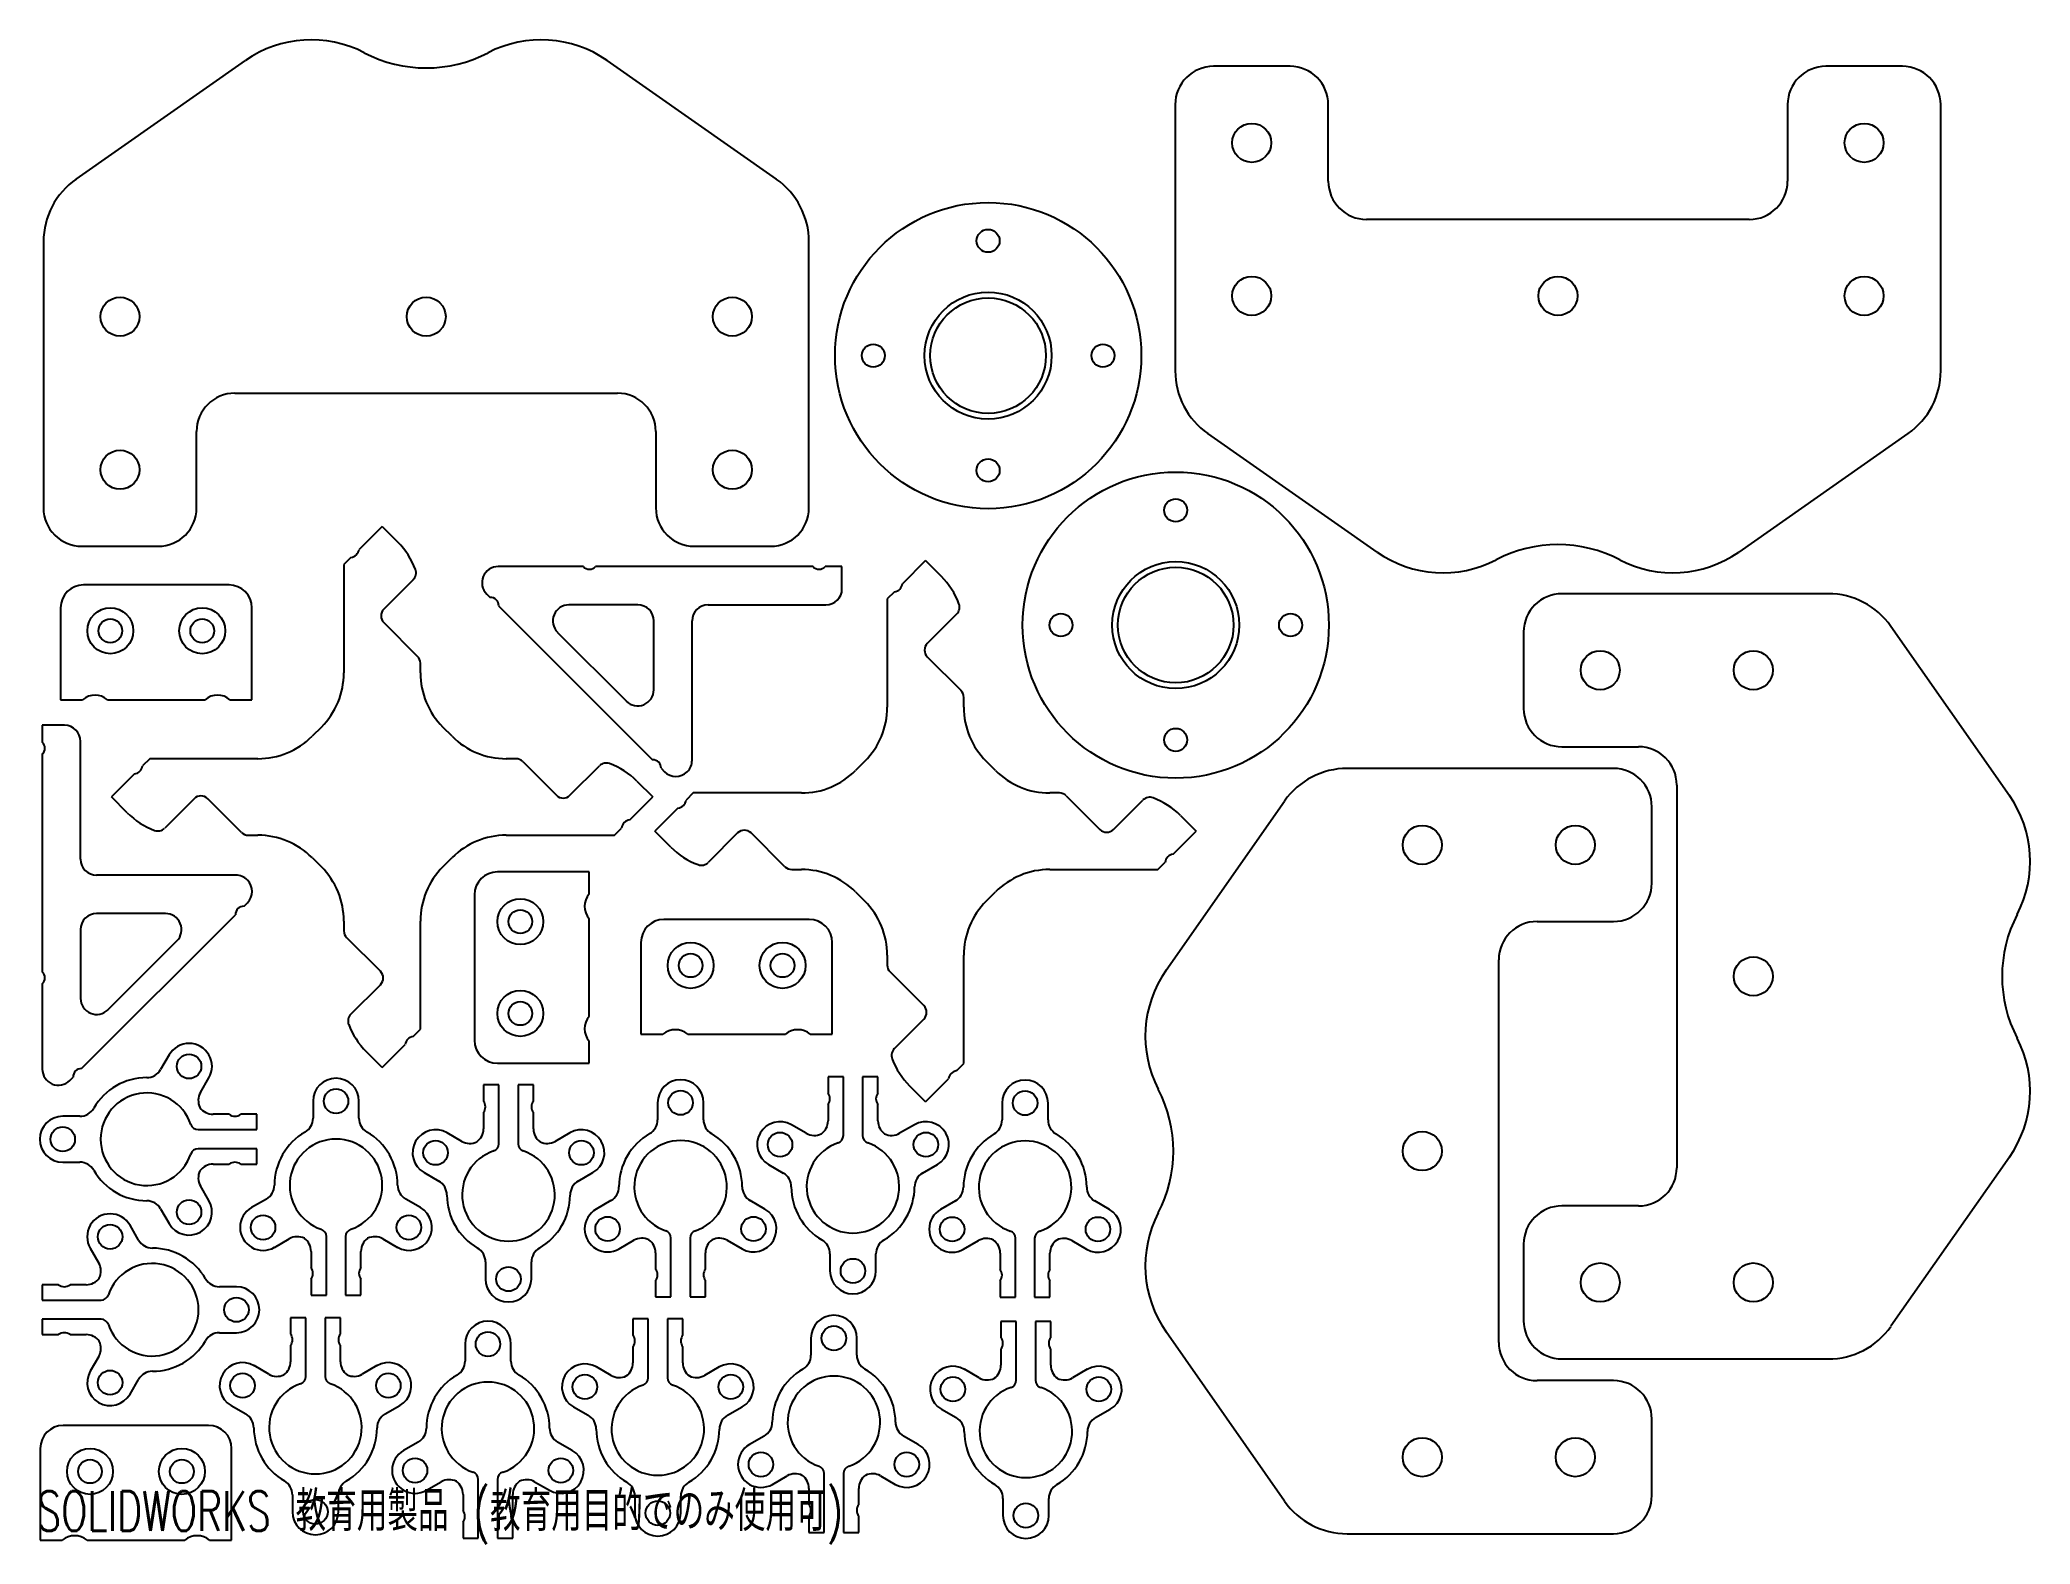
# Model space of a CAD drawing. Header units: millimetres. Extents: x 0 to 260, y 0 to 196.
import ezdxf

# ---------------------------------------------------------------- set-up
doc = ezdxf.new("R2010")
doc.units = ezdxf.units.MM
doc.styles.add('SLDTEXTSTYLE0', font='TXT', dxfattribs={"width": 0.7, "bigfont": 'bigfont'})

msp = doc.modelspace()

# ---------------------------------------------------------------- linework, layer by layer
at = {"color": 7, "linetype": 'Continuous', "lineweight": 25}
for p, q in [((5.07, 178.15), (27.19, 193.64)), ((74.43, 193.64), (96.54, 178.15)), ((163.66, 192.88), (153.66, 192.88)), ((243.66, 192.88), (233.66, 192.88)), ((148.66, 187.88), (148.66, 153.08)), ((168.66, 177.88), (168.66, 187.88)), ((228.66, 187.88), (228.66, 177.88)), ((248.66, 153.08), (248.66, 187.88)), ((223.66, 172.88), (173.66, 172.88)), ((0.81, 169.96), (0.81, 135.17)), ((100.81, 135.17), (100.81, 169.96)), ((25.81, 150.17), (75.81, 150.17)), ((20.81, 135.17), (20.81, 145.17)), ((80.81, 145.17), (80.81, 135.17)), ((175.04, 129.41), (152.92, 144.89)), ((244.39, 144.89), (222.27, 129.41)), ((45.05, 132.77), (42.04, 129.76)), ((45.05, 132.77), (47.12, 130.69)), ((5.81, 130.17), (15.81, 130.17)), ((85.81, 130.17), (95.81, 130.17)), ((40.98, 128.7), (40.05, 127.77)), ((40.05, 127.77), (40.05, 113.62)), ((71.35, 127.51), (60.2, 127.51)), ((101.35, 127.51), (72.92, 127.51)), ((105.13, 127.51), (102.92, 127.51)), ((105.13, 124.61), (105.13, 127.51)), ((116.04, 128.29), (113.04, 125.28)), ((116.04, 128.29), (118.12, 126.22)), ((25.05, 125.12), (6.05, 125.12)), ((49.13, 125.81), (45.27, 121.96)), ((58.72, 123.92), (59.17, 123.48)), ((60.27, 122.37), (80.38, 102.26)), ((78.44, 122.51), (69.45, 122.51)), ((87.64, 122.51), (103.03, 122.51)), ((111.98, 124.22), (111.04, 123.29)), ((111.04, 123.29), (111.04, 109.15)), ((233.97, 123.97), (199.18, 123.97)), ((3.05, 122.12), (3.05, 110.12)), ((28.05, 110.12), (28.05, 122.12)), ((45.27, 120.19), (49.68, 115.78)), ((80.54, 111.41), (80.54, 120.41)), ((85.54, 102.21), (85.54, 120.41)), ((120.12, 121.33), (116.27, 117.48)), ((242.16, 119.71), (257.64, 97.59)), ((67.96, 118.92), (76.96, 109.93)), ((194.18, 118.97), (194.18, 108.97)), ((50.05, 113.62), (50.05, 114.9)), ((116.27, 115.71), (120.68, 111.31)), ((3.05, 110.12), (5.92, 110.12)), ((9.17, 110.12), (21.92, 110.12)), ((25.17, 110.12), (28.05, 110.12)), ((121.04, 109.15), (121.04, 110.42)), ((3.56, 106.77), (0.66, 106.77)), ((0.66, 106.77), (0.66, 104.56)), ((5.66, 89.28), (5.66, 104.67)), ((37.12, 106.55), (35.9, 105.34)), ((54.19, 105.34), (52.98, 106.55)), ((0.66, 102.99), (0.66, 74.56)), ((14.69, 102.41), (13.76, 101.48)), ((28.83, 102.41), (14.69, 102.41)), ((62.54, 102.41), (61.26, 102.41)), ((63.42, 102.04), (67.83, 97.64)), ((69.59, 97.64), (73.45, 101.49)), ((108.12, 102.07), (106.9, 100.86)), ((125.19, 100.86), (123.97, 102.07)), ((199.18, 103.97), (209.18, 103.97)), ((12.7, 100.42), (9.69, 97.41)), ((78.33, 99.48), (80.4, 97.41)), ((81.49, 101.16), (81.93, 100.71)), ((84.9, 100.71), (84.93, 100.73)), ((205.93, 101.14), (171.13, 101.14)), ((214.18, 98.97), (214.18, 48.97)), ((11.76, 95.34), (9.69, 97.41)), ((20.5, 97.18), (16.65, 93.33)), ((26.67, 92.78), (22.27, 97.18)), ((77.4, 94.4), (80.4, 97.41)), ((85.69, 97.93), (84.76, 97)), ((99.83, 97.93), (85.69, 97.93)), ((133.53, 97.93), (132.26, 97.93)), ((134.42, 97.57), (138.82, 93.16)), ((140.59, 93.16), (144.44, 97.01)), ((147.46, 74.76), (162.94, 96.87)), ((83.69, 95.94), (80.69, 92.93)), ((149.33, 95), (151.4, 92.93)), ((210.93, 86.14), (210.93, 96.14)), ((27.56, 92.41), (28.83, 92.41)), ((61.26, 92.41), (75.4, 92.41)), ((75.4, 92.41), (76.34, 93.34)), ((82.76, 90.86), (80.69, 92.93)), ((91.5, 92.71), (87.65, 88.85)), ((97.67, 88.3), (93.27, 92.71)), ((148.4, 89.93), (151.4, 92.93)), ((35.9, 89.48), (37.12, 88.27)), ((52.98, 88.27), (54.19, 89.48)), ((146.4, 87.93), (147.33, 88.87)), ((25.95, 87.18), (7.76, 87.18)), ((27.46, 86.54), (27.44, 86.56)), ((72.11, 87.62), (60.11, 87.62)), ((72.11, 84.75), (72.11, 87.62)), ((98.56, 87.93), (99.83, 87.93)), ((132.26, 87.93), (146.4, 87.93)), ((27.01, 83.13), (27.46, 83.57)), ((57.11, 84.62), (57.11, 65.62)), ((106.9, 85), (108.12, 83.79)), ((123.97, 83.79), (125.19, 85)), ((5.8, 61.91), (25.91, 82.02)), ((16.75, 82.18), (7.76, 82.18)), ((40.05, 81.2), (40.05, 79.92)), ((50.05, 67.05), (50.05, 81.2)), ((72.11, 68.75), (72.11, 81.5)), ((100.86, 81.4), (81.86, 81.4)), ((195.93, 81.14), (205.93, 81.14)), ((5.66, 80.08), (5.66, 71.09)), ((9.24, 69.6), (18.24, 78.59)), ((44.82, 74.63), (40.41, 79.04)), ((78.86, 78.4), (78.86, 66.4)), ((103.86, 66.4), (103.86, 78.4)), ((111.04, 76.72), (111.04, 75.44)), ((121.04, 62.58), (121.04, 76.72)), ((190.93, 26.14), (190.93, 76.14)), ((0.66, 72.99), (0.66, 61.84)), ((40.97, 69.01), (44.82, 72.86)), ((115.82, 70.15), (111.41, 74.56)), ((111.97, 64.53), (115.82, 68.39)), ((45.05, 62.05), (48.05, 65.06)), ((49.11, 66.12), (50.05, 67.05)), ((72.11, 62.62), (72.11, 65.5)), ((78.86, 66.4), (81.74, 66.4)), ((84.99, 66.4), (97.74, 66.4)), ((100.99, 66.4), (103.86, 66.4)), ((17.23, 63.71), (16.12, 61.79)), ((45.05, 62.05), (42.98, 64.13)), ((60.11, 62.62), (72.11, 62.62)), ((120.11, 61.64), (121.04, 62.58)), ((4.24, 60.36), (4.69, 60.81)), ((21.32, 58.79), (22.43, 60.71)), ((105.31, 60.84), (103.31, 60.84)), ((103.31, 60.84), (103.31, 58.72)), ((105.31, 53.16), (105.31, 60.84)), ((107.82, 60.84), (107.82, 53.16)), ((109.82, 60.84), (107.82, 60.84)), ((109.82, 58.72), (109.82, 60.84)), ((116.04, 57.58), (119.05, 60.58)), ((36.03, 57.66), (36.03, 55.43)), ((42.03, 55.43), (42.03, 57.66)), ((60.3, 59.79), (58.3, 59.79)), ((58.3, 59.79), (58.3, 57.67)), ((60.3, 52.1), (60.3, 59.79)), ((62.81, 59.79), (62.81, 52.1)), ((64.81, 59.79), (62.81, 59.79)), ((64.81, 57.67), (64.81, 59.79)), ((81.04, 57.46), (81.04, 55.24)), ((87.04, 55.24), (87.04, 57.46)), ((103.31, 57.22), (103.31, 55.1)), ((109.82, 55.1), (109.82, 57.22)), ((116.04, 57.58), (113.97, 59.65)), ((126.05, 57.42), (126.05, 55.2)), ((132.05, 55.2), (132.05, 57.42)), ((5.56, 55.69), (3.33, 55.69)), ((25.08, 55.94), (22.96, 55.94)), ((28.7, 55.94), (26.58, 55.94)), ((28.7, 53.94), (28.7, 55.94)), ((58.3, 56.17), (58.3, 54.05)), ((64.81, 54.05), (64.81, 56.17)), ((21.01, 53.94), (28.7, 53.94)), ((55.46, 52.41), (53.53, 53.52)), ((69.59, 53.52), (67.66, 52.41)), ((100.46, 53.47), (98.54, 54.58)), ((114.59, 54.58), (112.66, 53.47)), ((3.33, 49.69), (5.56, 49.69)), ((28.7, 51.43), (21.01, 51.43)), ((22.96, 49.43), (25.08, 49.43)), ((26.58, 49.43), (28.7, 49.43)), ((28.7, 49.43), (28.7, 51.43)), ((257.64, 50.36), (242.16, 28.24)), ((50.53, 48.33), (52.46, 47.21)), ((70.66, 47.21), (72.59, 48.33)), ((95.54, 49.38), (97.46, 48.27)), ((115.66, 48.27), (117.59, 49.38)), ((22.43, 44.66), (21.32, 46.59)), ((29.93, 44.87), (28, 43.76)), ((50.05, 43.76), (48.13, 44.87)), ((74.94, 44.67), (73.01, 43.56)), ((95.07, 43.56), (93.14, 44.67)), ((119.95, 44.63), (118.02, 43.52)), ((140.07, 43.52), (138.15, 44.63)), ((16.12, 43.59), (17.23, 41.66)), ((209.18, 43.97), (199.18, 43.97)), ((13.23, 39.51), (12.12, 41.44)), ((31, 38.56), (32.93, 39.67)), ((37.77, 32.29), (37.77, 39.98)), ((40.28, 39.98), (40.28, 32.29)), ((45.13, 39.67), (47.05, 38.56)), ((76.01, 38.37), (77.94, 39.48)), ((82.78, 32.1), (82.78, 39.78)), ((85.29, 39.78), (85.29, 32.1)), ((90.14, 39.48), (92.07, 38.37)), ((121.02, 38.33), (122.95, 39.44)), ((127.79, 32.06), (127.79, 39.74)), ((130.3, 39.74), (130.3, 32.06)), ((135.15, 39.44), (137.07, 38.33)), ((6.93, 38.44), (8.04, 36.51)), ((35.77, 38.03), (35.77, 35.91)), ((42.28, 35.91), (42.28, 38.03)), ((58.56, 36.65), (58.56, 34.42)), ((64.56, 34.42), (64.56, 36.65)), ((80.78, 37.84), (80.78, 35.72)), ((87.29, 35.72), (87.29, 37.84)), ((103.56, 37.7), (103.56, 35.48)), ((109.56, 35.48), (109.56, 37.7)), ((125.79, 37.8), (125.79, 35.68)), ((132.3, 35.68), (132.3, 37.8)), ((194.18, 38.97), (194.18, 28.97)), ((35.77, 34.41), (35.77, 32.29)), ((42.28, 32.29), (42.28, 34.41)), ((80.78, 34.22), (80.78, 32.1)), ((87.29, 32.1), (87.29, 34.22)), ((125.79, 34.18), (125.79, 32.06)), ((132.3, 32.06), (132.3, 34.18)), ((0.66, 33.67), (0.66, 31.67)), ((2.78, 33.67), (0.66, 33.67)), ((0.66, 31.67), (8.34, 31.67)), ((6.4, 33.67), (4.28, 33.67)), ((26.02, 33.41), (23.8, 33.41)), ((35.77, 32.29), (37.77, 32.29)), ((40.28, 32.29), (42.28, 32.29)), ((80.78, 32.1), (82.78, 32.1)), ((85.29, 32.1), (87.29, 32.1)), ((125.79, 32.06), (127.79, 32.06)), ((130.3, 32.06), (132.3, 32.06)), ((0.66, 29.16), (0.66, 27.16)), ((8.34, 29.16), (0.66, 29.16)), ((35.09, 29.36), (33.09, 29.36)), ((33.09, 29.36), (33.09, 27.24)), ((35.09, 21.68), (35.09, 29.36)), ((37.6, 29.36), (37.6, 21.68)), ((39.6, 29.36), (37.6, 29.36)), ((39.6, 27.24), (39.6, 29.36)), ((79.82, 29.2), (77.82, 29.2)), ((77.82, 29.2), (77.82, 27.08)), ((79.82, 21.51), (79.82, 29.2)), ((82.33, 29.2), (82.33, 21.51)), ((84.33, 29.2), (82.33, 29.2)), ((84.33, 27.08), (84.33, 29.2)), ((127.89, 28.89), (125.89, 28.89)), ((125.89, 28.89), (125.89, 26.77)), ((127.89, 21.2), (127.89, 28.89)), ((130.4, 28.89), (130.4, 21.2)), ((132.4, 28.89), (130.4, 28.89)), ((132.4, 26.77), (132.4, 28.89)), ((0.66, 27.16), (2.78, 27.16)), ((4.28, 27.16), (6.4, 27.16)), ((23.8, 27.41), (26.02, 27.41)), ((101.07, 26.69), (101.07, 24.46)), ((107.07, 24.46), (107.07, 26.69)), ((162.94, 5.4), (147.46, 27.52)), ((8.04, 24.31), (6.93, 22.38)), ((33.09, 25.74), (33.09, 23.62)), ((39.6, 23.62), (39.6, 25.74)), ((55.88, 25.91), (55.88, 23.68)), ((61.88, 23.68), (61.88, 25.91)), ((77.82, 25.58), (77.82, 23.46)), ((84.33, 23.46), (84.33, 25.58)), ((125.89, 25.27), (125.89, 23.15)), ((132.4, 23.15), (132.4, 25.27)), ((199.18, 23.97), (233.97, 23.97)), ((12.12, 19.38), (13.23, 21.31)), ((30.24, 21.99), (28.32, 23.1)), ((44.37, 23.1), (42.44, 21.99)), ((74.97, 21.82), (73.04, 22.93)), ((89.1, 22.93), (87.17, 21.82)), ((123.05, 21.51), (121.12, 22.62)), ((137.18, 22.62), (135.25, 21.51)), ((205.93, 21.14), (195.93, 21.14)), ((25.32, 17.9), (27.24, 16.79)), ((45.44, 16.79), (47.37, 17.9)), ((70.04, 17.74), (71.97, 16.62)), ((90.17, 16.62), (92.1, 17.74)), ((118.12, 17.43), (120.05, 16.31)), ((138.25, 16.31), (140.18, 17.43)), ((210.93, 6.14), (210.93, 16.14)), ((22.39, 15.28), (3.39, 15.28)), ((49.78, 13.12), (47.85, 12)), ((69.9, 12), (67.98, 13.12)), ((94.97, 13.9), (93.04, 12.79)), ((115.09, 12.79), (113.17, 13.9)), ((0.39, 12.28), (0.39, 0.28)), ((25.39, 0.28), (25.39, 12.28)), ((50.85, 6.81), (52.78, 7.92)), ((57.62, 0.54), (57.62, 8.23)), ((60.13, 8.23), (60.13, 0.54)), ((64.98, 7.92), (66.9, 6.81)), ((96.04, 7.59), (97.97, 8.7)), ((102.81, 1.32), (102.81, 9.01)), ((105.32, 9.01), (105.32, 1.32)), ((110.17, 8.7), (112.09, 7.59)), ((33.34, 6.22), (33.34, 4)), ((39.34, 4), (39.34, 6.22)), ((55.62, 6.28), (55.62, 4.16)), ((62.13, 4.16), (62.13, 6.28)), ((78.07, 6.06), (78.07, 3.83)), ((84.07, 3.83), (84.07, 6.06)), ((100.81, 7.07), (100.81, 4.95)), ((107.32, 4.95), (107.32, 7.07)), ((126.15, 5.75), (126.15, 3.52)), ((132.15, 3.52), (132.15, 5.75)), ((55.62, 2.66), (55.62, 0.54)), ((62.13, 0.54), (62.13, 2.66)), ((100.81, 3.45), (100.81, 1.32)), ((107.32, 1.32), (107.32, 3.45)), ((0.39, 0.28), (3.27, 0.28)), ((6.52, 0.28), (19.27, 0.28)), ((22.52, 0.28), (25.39, 0.28)), ((55.62, 0.54), (57.62, 0.54)), ((60.13, 0.54), (62.13, 0.54)), ((100.81, 1.32), (102.81, 1.32)), ((105.32, 1.32), (107.32, 1.32)), ((171.13, 1.14), (205.93, 1.14))]:
    msp.add_line(p, q, dxfattribs=at)
for centre, radius in [((158.66, 182.88), 2.55), ((238.66, 182.88), 2.55), ((124.22, 155.08), 20), ((124.22, 170.08), 1.5), ((158.66, 162.88), 2.55), ((198.66, 162.88), 2.55), ((238.66, 162.88), 2.55), ((10.81, 160.17), 2.55), ((50.81, 160.17), 2.55), ((90.81, 160.17), 2.55), ((124.22, 155.08), 8.3), ((124.22, 155.08), 7.55), ((109.22, 155.08), 1.5), ((139.22, 155.08), 1.5), ((10.81, 140.17), 2.55), ((90.81, 140.17), 2.55), ((124.22, 140.08), 1.5), ((148.73, 119.87), 20), ((148.73, 134.87), 1.5), ((148.73, 119.87), 8.3), ((148.73, 119.87), 7.55), ((9.55, 119.12), 3), ((9.55, 119.12), 1.55), ((21.55, 119.12), 3), ((21.55, 119.12), 1.55), ((133.73, 119.87), 1.5), ((163.73, 119.87), 1.5), ((204.18, 113.97), 2.55), ((224.18, 113.97), 2.55), ((148.73, 104.87), 1.5), ((180.93, 91.14), 2.55), ((200.93, 91.14), 2.55), ((63.11, 81.12), 3), ((63.11, 81.12), 1.55), ((85.36, 75.4), 3), ((97.36, 75.4), 3), ((85.36, 75.4), 1.55), ((97.36, 75.4), 1.55), ((224.18, 73.97), 2.55), ((63.11, 69.12), 3), ((63.11, 69.12), 1.55), ((19.83, 62.21), 1.6), ((39.03, 57.66), 1.6), ((84.04, 57.46), 1.6), ((129.05, 57.42), 1.6), ((3.33, 52.69), 1.6), ((52.03, 50.92), 1.6), ((71.09, 50.92), 1.6), ((97.04, 51.98), 1.6), ((116.09, 51.98), 1.6), ((180.93, 51.14), 2.55), ((19.83, 43.16), 1.6), ((29.5, 41.16), 1.6), ((48.55, 41.16), 1.6), ((74.51, 40.96), 1.6), ((93.57, 40.96), 1.6), ((119.52, 40.92), 1.6), ((138.57, 40.92), 1.6), ((9.52, 39.94), 1.6), ((106.56, 35.48), 1.6), ((204.18, 33.97), 2.55), ((224.18, 33.97), 2.55), ((61.56, 34.42), 1.6), ((26.02, 30.41), 1.6), ((58.88, 25.91), 1.6), ((104.07, 26.69), 1.6), ((9.52, 20.88), 1.6), ((26.82, 20.5), 1.6), ((45.87, 20.5), 1.6), ((71.54, 20.33), 1.6), ((90.6, 20.33), 1.6), ((119.62, 20.02), 1.6), ((138.68, 20.02), 1.6), ((180.93, 11.14), 2.55), ((200.93, 11.14), 2.55), ((6.89, 9.28), 3), ((6.89, 9.28), 1.55), ((18.89, 9.28), 3), ((18.89, 9.28), 1.55), ((49.35, 9.41), 1.6), ((68.4, 9.41), 1.6), ((94.54, 10.19), 1.6), ((113.59, 10.19), 1.6), ((36.34, 4), 1.6), ((81.07, 3.83), 1.6), ((129.15, 3.52), 1.6)]:
    msp.add_circle(centre, radius, dxfattribs=at)
for centre, radius, start, end in [((35.79, 181.35), 15, 62.4784, 124.992), ((65.83, 181.35), 15, 55.008, 117.5216), ((50.81, 210.17), 17.5, 242.4784, 297.5216), ((153.66, 187.88), 5, 90, 180), ((163.66, 187.88), 5, 0, 90), ((233.66, 187.88), 5, 90, 180), ((243.66, 187.88), 5, 0, 90), ((10.81, 169.96), 10, 124.992, 180), ((90.81, 169.96), 10, 0, 55.008), ((173.66, 177.88), 5, 180, 270), ((223.66, 177.88), 5, 270, 0), ((158.66, 153.08), 10, 180, 235.008), ((238.66, 153.08), 10, 304.992, 0), ((25.81, 145.17), 5, 90, 180), ((75.81, 145.17), 5, 0, 90), ((5.81, 135.17), 5, 180, 270), ((15.81, 135.17), 5, 270, 0), ((85.81, 135.17), 5, 180, 270), ((95.81, 135.17), 5, 270, 0), ((40.05, 123.62), 10, 20.5332, 45), ((198.66, 112.88), 17.5, 62.4784, 117.5216), ((40.8, 129.94), 1.25, 278.1301, 351.8699), ((60.2, 125.41), 2.1, 90, 225), ((72.13, 128.21), 1.05, 221.8103, 318.1897), ((102.13, 128.21), 1.05, 221.8103, 318.1897), ((183.64, 141.7), 15, 235.008, 297.5216), ((213.67, 141.7), 15, 242.4784, 304.992), ((6.05, 122.12), 3, 90, 180), ((25.05, 122.12), 3, 0, 90), ((48.24, 126.69), 1.25, 315, 20.5332), ((111.8, 125.46), 1.25, 278.1301, 351.8699), ((111.04, 119.15), 10, 20.5332, 45), ((59.23, 122.43), 1.05, 356.8103, 93.1897), ((69.45, 120.41), 2.1, 90, 225), ((78.44, 120.41), 2.1, 0, 90), ((87.64, 120.41), 2.1, 90, 180), ((103.03, 124.61), 2.1, 270, 0), ((119.24, 122.21), 1.25, 315, 20.5332), ((199.18, 118.97), 5, 90, 180), ((233.97, 113.97), 10, 34.992, 90), ((46.16, 121.07), 1.25, 135, 225), ((117.16, 116.6), 1.25, 135, 225), ((48.8, 114.9), 1.25, 0, 45), ((30.05, 113.62), 10, 315, 0), ((60.05, 113.62), 10, 180, 225), ((7.55, 108.22), 2.5, 49.4642, 130.5358), ((23.55, 108.22), 2.5, 49.4642, 130.5358), ((78.44, 111.41), 2.1, 225, 0), ((119.79, 110.42), 1.25, 0, 45), ((3.56, 104.67), 2.1, 0, 90), ((101.04, 109.15), 10, 315, 0), ((131.04, 109.15), 10, 180, 225), ((199.18, 108.97), 5, 180, 270), ((-0.04, 103.77), 1.05, 311.8103, 48.1897), ((28.83, 112.41), 10, 270, 315), ((61.26, 112.41), 10, 225, 270), ((12.52, 101.65), 1.25, 278.1301, 351.8699), ((62.54, 101.16), 1.25, 45, 90), ((74.33, 100.6), 1.25, 69.4668, 135), ((71.26, 92.41), 10, 45, 69.4668), ((80.44, 101.21), 1.05, 356.8103, 93.1897), ((83.44, 102.21), 2.1, 315, 0), ((209.18, 98.97), 5, 0, 90), ((83.42, 102.19), 2.1, 225, 315), ((99.83, 107.93), 10, 270, 315), ((132.26, 107.93), 10, 225, 270), ((171.13, 91.14), 10, 90, 145.008), ((205.93, 96.14), 5, 0, 90), ((21.38, 96.3), 1.25, 45, 135), ((68.71, 98.52), 1.25, 225, 315), ((83.52, 97.18), 1.25, 278.1301, 351.8699), ((133.53, 96.68), 1.25, 45, 90), ((145.33, 96.13), 1.25, 69.4668, 135), ((142.26, 87.93), 10, 45, 69.4668), ((245.35, 88.99), 15, 332.4784, 34.992), ((18.83, 102.41), 10, 225, 249.4668), ((77.57, 93.17), 1.25, 98.1301, 171.8699), ((15.76, 94.22), 1.25, 249.4668, 315), ((27.56, 93.66), 1.25, 225, 270), ((28.83, 82.41), 10, 45, 90), ((61.26, 82.41), 10, 90, 135), ((92.38, 91.82), 1.25, 45, 135), ((139.71, 94.04), 1.25, 225, 315), ((7.76, 89.28), 2.1, 180, 270), ((89.83, 97.93), 10, 225, 249.4668), ((86.76, 89.74), 1.25, 249.4668, 315), ((148.57, 88.69), 1.25, 98.1301, 171.8699), ((25.95, 85.08), 2.1, 45, 90), ((25.97, 85.06), 2.1, 315, 45), ((30.05, 81.2), 10, 0, 45), ((60.05, 81.2), 10, 135, 180), ((60.11, 84.62), 3, 90, 180), ((98.56, 89.18), 1.25, 225, 270), ((99.83, 77.93), 10, 45, 90), ((132.26, 77.93), 10, 90, 135), ((205.93, 86.14), 5, 270, 0), ((74.01, 83.12), 2.5, 139.4642, 220.5358), ((101.04, 76.72), 10, 0, 45), ((131.04, 76.72), 10, 135, 180), ((7.76, 80.08), 2.1, 90, 180), ((16.75, 80.08), 2.1, 315, 90), ((26.95, 82.08), 1.05, 86.8103, 183.1897), ((81.86, 78.4), 3, 90, 180), ((100.86, 78.4), 3, 0, 90), ((195.93, 76.14), 5, 90, 180), ((274.18, 73.97), 17.5, 152.4784, 207.5216), ((41.3, 79.92), 1.25, 180, 225), ((112.29, 75.44), 1.25, 180, 225), ((-0.04, 73.77), 1.05, 311.8103, 48.1897), ((43.94, 73.75), 1.25, 315, 45), ((159.75, 66.16), 15, 145.008, 207.5216), ((7.76, 71.09), 2.1, 180, 315), ((41.85, 68.13), 1.25, 135, 200.5332), ((50.05, 71.2), 10, 200.5332, 225), ((74.01, 67.12), 2.5, 139.4642, 220.5358), ((114.93, 69.27), 1.25, 315, 45), ((19.83, 62.21), 3, 330, 150), ((49.29, 64.88), 1.25, 98.1301, 171.8699), ((60.11, 65.62), 3, 180, 270), ((83.36, 64.5), 2.5, 49.4642, 130.5358), ((99.36, 64.5), 2.5, 49.4642, 130.5358), ((245.35, 58.96), 15, 325.008, 27.5216), ((112.85, 63.65), 1.25, 135, 200.5332), ((121.04, 66.72), 10, 200.5332, 225), ((2.76, 61.84), 2.1, 180, 315), ((5.74, 60.86), 1.05, 86.8103, 183.1897), ((14.33, 52.69), 8.05, 90.1631, 149.8369), ((14.3, 62.84), 2.1, 270.1631, 330), ((39.03, 57.66), 3, 0, 180), ((84.04, 57.46), 3, 0, 180), ((120.29, 60.41), 1.25, 98.1301, 171.8699), ((129.05, 57.42), 3, 0, 180), ((14.33, 52.69), 6.05, 18.6543, 341.3457), ((23.14, 57.74), 2.1, 150, 205.9873), ((57.3, 56.92), 1.25, 323.1301, 36.8699), ((65.81, 56.92), 1.25, 143.1301, 216.8699), ((102.31, 57.97), 1.25, 323.1301, 36.8699), ((110.82, 57.97), 1.25, 143.1301, 216.8699), ((130.93, 51.14), 17.5, 332.4784, 27.5216), ((3.33, 52.69), 3, 90, 270), ((5.56, 57.79), 2.1, 270, 329.8369), ((21.01, 54.94), 1, 198.6543, 270), ((22.96, 58.04), 2.1, 215.6921, 270), ((25.83, 56.94), 1.25, 233.1301, 306.8699), ((33.93, 55.43), 2.1, 300.1631, 360), ((44.13, 55.43), 2.1, 180, 239.8369), ((78.94, 55.24), 2.1, 300.1631, 360), ((89.14, 55.24), 2.1, 180, 239.8369), ((97.04, 51.98), 3, 60, 240), ((101.21, 55.1), 2.1, 305.6921, 0), ((111.92, 55.1), 2.1, 180, 234.3079), ((116.09, 51.98), 3, 300, 120), ((123.95, 55.2), 2.1, 300.1631, 360), ((134.15, 55.2), 2.1, 180, 239.8369), ((39.03, 46.66), 8.05, 120.1631, 179.8369), ((39.03, 46.66), 6.05, 288.6543, 251.3457), ((39.03, 46.66), 8.05, 0.1631, 59.8369), ((52.03, 50.92), 3, 60, 240), ((56.51, 54.23), 2.1, 240, 295.9873), ((56.2, 54.05), 2.1, 305.6921, 0), ((59.3, 52.1), 1, 288.6543, 0), ((63.81, 52.1), 1, 180, 251.3457), ((66.91, 54.05), 2.1, 180, 234.3079), ((66.61, 54.23), 2.1, 244.0127, 300), ((71.09, 50.92), 3, 300, 120), ((84.04, 46.46), 8.05, 120.1631, 179.8369), ((84.04, 46.46), 6.05, 288.6543, 251.3457), ((84.04, 46.46), 8.05, 0.1631, 59.8369), ((101.51, 55.28), 2.1, 240, 295.9873), ((106.56, 46.48), 6.05, 108.6543, 71.3457), ((104.31, 53.16), 1, 288.6543, 0), ((108.82, 53.16), 1, 180, 251.3457), ((111.61, 55.28), 2.1, 244.0127, 300), ((129.05, 46.42), 8.05, 120.1631, 179.8369), ((129.05, 46.42), 6.05, 288.6543, 251.3457), ((129.05, 46.42), 8.05, 0.1631, 59.8369), ((5.56, 47.59), 2.1, 30.1631, 90), ((21.01, 50.43), 1, 90, 161.3457), ((22.96, 47.33), 2.1, 90, 144.3079), ((25.83, 48.43), 1.25, 53.1301, 126.8699), ((61.56, 45.42), 6.05, 108.6543, 71.3457), ((14.33, 52.69), 8.05, 210.1631, 269.8369), ((23.14, 47.64), 2.1, 154.0127, 210), ((51.41, 45.4), 2.1, 0.1631, 60), ((71.71, 45.4), 2.1, 120, 179.8369), ((96.41, 46.45), 2.1, 0.1631, 60), ((116.71, 46.45), 2.1, 120, 179.8369), ((209.18, 48.97), 5, 270, 0), ((14.3, 42.54), 2.1, 30, 89.8369), ((19.83, 43.16), 3, 210, 30), ((28.88, 46.69), 2.1, 300, 359.8369), ((49.18, 46.69), 2.1, 180.1631, 240), ((61.56, 45.42), 8.05, 180.1631, 239.8369), ((61.56, 45.42), 8.05, 300.1631, 359.8369), ((73.89, 46.49), 2.1, 300, 359.8369), ((94.19, 46.49), 2.1, 180.1631, 240), ((106.56, 46.48), 8.05, 180.1631, 239.8369), ((106.56, 46.48), 8.05, 300.1631, 359.8369), ((118.9, 46.45), 2.1, 300, 359.8369), ((139.2, 46.45), 2.1, 180.1631, 240), ((9.52, 39.94), 3, 30, 210), ((29.5, 41.16), 3, 120, 300), ((48.55, 41.16), 3, 240, 60), ((74.51, 40.96), 3, 120, 300), ((93.57, 40.96), 3, 240, 60), ((119.52, 40.92), 3, 120, 300), ((138.57, 40.92), 3, 240, 60), ((159.75, 36.12), 15, 152.4784, 214.992), ((199.18, 38.97), 5, 90, 180), ((15.05, 40.56), 2.1, 210, 269.8369), ((33.98, 37.85), 2.1, 64.0127, 120), ((33.67, 38.03), 2.1, 0, 54.3079), ((36.77, 39.98), 1, 0, 71.3457), ((41.28, 39.98), 1, 108.6543, 180), ((44.38, 38.03), 2.1, 125.6921, 180), ((44.08, 37.85), 2.1, 60, 115.9873), ((78.99, 37.66), 2.1, 64.0127, 120), ((78.68, 37.84), 2.1, 0, 54.3079), ((81.78, 39.78), 1, 0, 71.3457), ((86.29, 39.78), 1, 108.6543, 180), ((89.39, 37.84), 2.1, 125.6921, 180), ((89.09, 37.66), 2.1, 60, 115.9873), ((101.46, 37.7), 2.1, 360, 59.8369), ((111.66, 37.7), 2.1, 120.1631, 180), ((124, 37.62), 2.1, 64.0127, 120), ((123.69, 37.8), 2.1, 0, 54.3079), ((126.79, 39.74), 1, 0, 71.3457), ((131.3, 39.74), 1, 108.6543, 180), ((134.4, 37.8), 2.1, 125.6921, 180), ((134.1, 37.62), 2.1, 60, 115.9873), ((6.22, 35.46), 2.1, 334.0127, 30), ((15.02, 30.41), 6.05, 198.6543, 161.3457), ((15.02, 30.41), 8.05, 30.1631, 89.8369), ((56.46, 36.65), 2.1, 360, 59.8369), ((66.66, 36.65), 2.1, 120.1631, 180), ((6.4, 35.77), 2.1, 270, 324.3079), ((23.8, 35.51), 2.1, 210.1631, 270), ((34.77, 35.16), 1.25, 323.1301, 36.8699), ((43.28, 35.16), 1.25, 143.1301, 216.8699), ((61.56, 34.42), 3, 180, 0), ((79.78, 34.97), 1.25, 323.1301, 36.8699), ((88.29, 34.97), 1.25, 143.1301, 216.8699), ((106.56, 35.48), 3, 180, 0), ((124.79, 34.93), 1.25, 323.1301, 36.8699), ((133.3, 34.93), 1.25, 143.1301, 216.8699), ((3.53, 34.67), 1.25, 233.1301, 306.8699), ((8.34, 32.67), 1, 270, 341.3457), ((26.02, 30.41), 3, 270, 90), ((8.34, 28.16), 1, 18.6543, 90), ((58.88, 25.91), 3, 0, 180), ((104.07, 26.69), 3, 0, 180), ((199.18, 28.97), 5, 180, 270), ((3.53, 26.16), 1.25, 53.1301, 126.8699), ((6.4, 25.06), 2.1, 35.6921, 90), ((6.22, 25.36), 2.1, 330, 25.9873), ((15.02, 30.41), 8.05, 270.1631, 329.8369), ((23.8, 25.31), 2.1, 90, 149.8369), ((32.09, 26.49), 1.25, 323.1301, 36.8699), ((40.6, 26.49), 1.25, 143.1301, 216.8699), ((76.82, 26.33), 1.25, 323.1301, 36.8699), ((85.33, 26.33), 1.25, 143.1301, 216.8699), ((124.89, 26.02), 1.25, 323.1301, 36.8699), ((133.4, 26.02), 1.25, 143.1301, 216.8699), ((195.93, 26.14), 5, 180, 270), ((233.97, 33.97), 10, 270, 325.008), ((26.82, 20.5), 3, 60, 240), ((30.99, 23.62), 2.1, 305.6921, 0), ((41.7, 23.62), 2.1, 180, 234.3079), ((45.87, 20.5), 3, 300, 120), ((53.78, 23.68), 2.1, 300.1631, 360), ((63.98, 23.68), 2.1, 180, 239.8369), ((75.72, 23.46), 2.1, 305.6921, 0), ((86.43, 23.46), 2.1, 180, 234.3079), ((98.97, 24.46), 2.1, 300.1631, 360), ((109.17, 24.46), 2.1, 180, 239.8369), ((9.52, 20.88), 3, 150, 330), ((15.05, 20.26), 2.1, 90.1631, 150), ((31.29, 23.8), 2.1, 240, 295.9873), ((34.09, 21.68), 1, 288.6543, 0), ((38.6, 21.68), 1, 180, 251.3457), ((41.39, 23.8), 2.1, 244.0127, 300), ((58.88, 14.91), 8.05, 120.1631, 179.8369), ((58.88, 14.91), 6.05, 288.6543, 251.3457), ((58.88, 14.91), 8.05, 0.1631, 59.8369), ((71.54, 20.33), 3, 60, 240), ((76.02, 23.64), 2.1, 240, 295.9873), ((78.82, 21.51), 1, 288.6543, 0), ((83.33, 21.51), 1, 180, 251.3457), ((86.12, 23.64), 2.1, 244.0127, 300), ((90.6, 20.33), 3, 300, 120), ((104.07, 15.69), 8.05, 120.1631, 179.8369), ((104.07, 15.69), 6.05, 288.6543, 251.3457), ((104.07, 15.69), 8.05, 0.1631, 59.8369), ((119.62, 20.02), 3, 60, 240), ((124.1, 23.33), 2.1, 240, 295.9873), ((123.79, 23.15), 2.1, 305.6921, 0), ((126.89, 21.2), 1, 288.6543, 0), ((131.4, 21.2), 1, 180, 251.3457), ((134.5, 23.15), 2.1, 180, 234.3079), ((134.2, 23.33), 2.1, 244.0127, 300), ((138.68, 20.02), 3, 300, 120), ((205.93, 16.14), 5, 0, 90), ((36.34, 15), 6.05, 108.6543, 71.3457), ((81.07, 14.83), 6.05, 108.6543, 71.3457), ((129.15, 14.52), 6.05, 108.6543, 71.3457), ((26.19, 14.97), 2.1, 0.1631, 60), ((46.49, 14.97), 2.1, 120, 179.8369), ((70.92, 14.81), 2.1, 0.1631, 60), ((91.22, 14.81), 2.1, 120, 179.8369), ((93.92, 15.72), 2.1, 300, 359.8369), ((114.22, 15.72), 2.1, 180.1631, 240), ((119, 14.5), 2.1, 0.1631, 60), ((139.3, 14.5), 2.1, 120, 179.8369), ((3.39, 12.28), 3, 90, 180), ((22.39, 12.28), 3, 0, 90), ((36.34, 15), 8.05, 180.1631, 239.8369), ((36.34, 15), 8.05, 300.1631, 359.8369), ((48.73, 14.93), 2.1, 300, 359.8369), ((69.03, 14.93), 2.1, 180.1631, 240), ((81.07, 14.83), 8.05, 180.1631, 239.8369), ((81.07, 14.83), 8.05, 300.1631, 359.8369), ((129.15, 14.52), 8.05, 180.1631, 239.8369), ((129.15, 14.52), 8.05, 300.1631, 359.8369), ((49.35, 9.41), 3, 120, 300), ((68.4, 9.41), 3, 240, 60), ((94.54, 10.19), 3, 120, 300), ((113.59, 10.19), 3, 240, 60), ((31.24, 6.22), 2.1, 360, 59.8369), ((41.44, 6.22), 2.1, 120.1631, 180), ((53.83, 6.1), 2.1, 64.0127, 120), ((53.52, 6.28), 2.1, 0, 54.3079), ((56.62, 8.23), 1, 0, 71.3457), ((61.13, 8.23), 1, 108.6543, 180), ((64.23, 6.28), 2.1, 125.6921, 180), ((63.93, 6.1), 2.1, 60, 115.9873), ((75.97, 6.06), 2.1, 360, 59.8369), ((86.17, 6.06), 2.1, 120.1631, 180), ((99.02, 6.88), 2.1, 64.0127, 120), ((98.71, 7.07), 2.1, 0, 54.3079), ((101.81, 9.01), 1, 0, 71.3457), ((106.32, 9.01), 1, 108.6543, 180), ((109.42, 7.07), 2.1, 125.6921, 180), ((109.12, 6.88), 2.1, 60, 115.9873), ((124.05, 5.75), 2.1, 360, 59.8369), ((134.25, 5.75), 2.1, 120.1631, 180), ((171.13, 11.14), 10, 214.992, 270), ((205.93, 6.14), 5, 270, 0), ((36.34, 4), 3, 180, 0), ((54.62, 3.41), 1.25, 323.1301, 36.8699), ((63.13, 3.41), 1.25, 143.1301, 216.8699), ((81.07, 3.83), 3, 180, 0), ((99.81, 4.2), 1.25, 323.1301, 36.8699), ((108.32, 4.2), 1.25, 143.1301, 216.8699), ((129.15, 3.52), 3, 180, 0), ((4.89, -1.62), 2.5, 49.4642, 130.5358), ((20.89, -1.62), 2.5, 49.4642, 130.5358)]:
    msp.add_arc(centre, radius, start, end, dxfattribs=at)

# ---------------------------------------------------------------- texts
at = {"color": 7, "linetype": 'Continuous', "insert": (0, 6.69), "char_height": 5.19, "attachment_point": 1, "style": 'SLDTEXTSTYLE0'}
msp.add_mtext('SOLIDWORKS 教育用製品 (教育用目的でのみ使用可)', dxfattribs=at)

doc.saveas('drawing.dxf')
